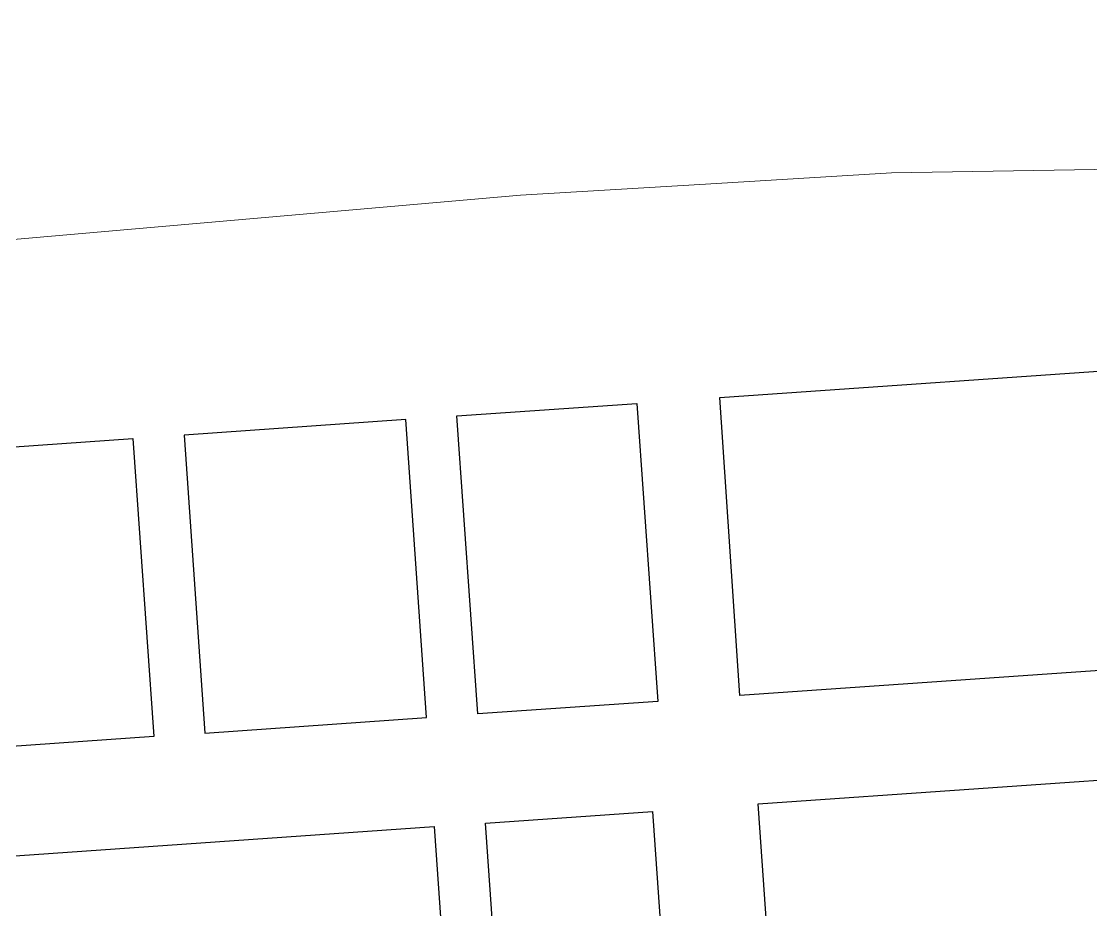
# Model space of a CAD drawing. Header units: millimetres. Extents: x 832508 to 836017, y 816085 to 819654.
# Drawn here: x 834745.7 to 834900, y 818075.2 to 818203.4 of the extents above; entities that cross this region are included whole.
import ezdxf

# ---------------------------------------------------------------- set-up
doc = ezdxf.new("R2010")
doc.units = ezdxf.units.MM
doc.header["$LTSCALE"] = 10
doc.linetypes.add('HIDDEN', pattern=[9.525, 6.35, -3.175])
doc.layers.add('DLN030_1', color=1, linetype='Continuous')
doc.layers.add('DLN_140', color=1, linetype='Continuous', lineweight=5)
doc.layers.add('DW-TITLE', color=7, linetype='Continuous', lineweight=0)
doc.styles.get("Standard").update_dxf_attribs({"font": 'arial.ttf'})
doc.dimstyles.new('ISO-25', dxfattribs={"dimtxt": 2.5, "dimasz": 2.5, "dimexe": 1.25, "dimexo": 0.625, "dimtad": 1, "dimdec": 3, "dimdsep": 46, "dimtxsty": 'Standard', "dimcen": 2.5, "dimadec": 4, "dimazin": 0, "dimtfac": 1, "dimtdec": 3, "dimtmove": 2, "dimatfit": 3, "dimfxl": 0, "dimarcsym": 0})

# ---------------------------------------------------------------- blocks, each defined once
blk = doc.blocks.new('*D29')
at = {"layer": 'Defpoints', "color": 0}
for p in [(834415.7, 817921.93), (834411.59, 817916.81), (834435.92, 817897.31)]:
    blk.add_point(p, dxfattribs=at)
at = {"layer": 'DLN030_1', "color": 0, "linetype": 'Continuous', "lineweight": -2}
for p, q in [((834802.44, 818404.52), (835197.4, 818897.36)), ((834826.77, 818385.02), (835221.72, 818877.86)), ((834440.03, 817902.44), (834415.7, 817921.93))]:
    blk.add_line(p, q, dxfattribs=at)
at = {"layer": 'DLN030_1', "color": 0, "insert": (835796.63, 819620.17), "char_height": 2.5, "attachment_point": 5, "rotation": 321.2916}
blk.add_mtext('30 m', dxfattribs=at)
blk = doc.blocks.new('*D30')
at = {"layer": 'Defpoints', "color": 0}
for p in [(834403.14, 817932), (834399.03, 817926.87), (834411.59, 817916.81)]:
    blk.add_point(p, dxfattribs=at)
at = {"layer": 'DLN030_1', "color": 0, "linetype": 'Continuous', "lineweight": -2}
for p, q in [((834789.88, 818414.59), (835184.84, 818907.42)), ((834802.44, 818404.52), (835197.4, 818897.36)), ((834415.7, 817921.93), (834403.14, 817932))]:
    blk.add_line(p, q, dxfattribs=at)
at = {"layer": 'DLN030_1', "color": 0, "insert": (834410.87, 817928.73), "char_height": 2.5, "attachment_point": 5, "rotation": 321.2916}
blk.add_mtext('AEL TUNNEL', dxfattribs=at)
blk = doc.blocks.new('*D31')
at = {"layer": 'Defpoints', "color": 0}
for p in [(834378.92, 817951.41), (834374.81, 817946.29), (834399.03, 817926.87)]:
    blk.add_point(p, dxfattribs=at)
at = {"layer": 'DLN030_1', "color": 0, "linetype": 'Continuous', "lineweight": -2}
for p, q in [((834765.66, 818434), (835160.61, 818926.84)), ((834789.88, 818414.59), (835184.84, 818907.42)), ((834403.14, 817932), (834378.92, 817951.41))]:
    blk.add_line(p, q, dxfattribs=at)
at = {"layer": 'DLN030_1', "color": 0, "insert": (835759.79, 819649.69), "char_height": 2.5, "attachment_point": 5, "rotation": 321.2916}
blk.add_mtext('30 m', dxfattribs=at)
blk = doc.blocks.new('Key_Plan')
at = {"layer": 'DW-TITLE', "linetype": 'Continuous', "lineweight": 30}
for points in [[(34.1215, -14.2298), (34.297, -16.7408), (30.4945, -17.0066), (30.3252, -14.4952)], [(28.1112, -14.65), (29.6272, -14.544), (29.8027, -17.055), (28.2867, -17.161)], [(27.6803, -14.6801), (25.8128, -14.8107), (25.9883, -17.3216), (27.8558, -17.1911)], [(23.7443, -14.9553), (25.3819, -14.8408), (25.5574, -17.3518), (23.9198, -17.4662)], [(34.3613, -17.6602), (34.7429, -23.1188), (31.031, -23.3783), (30.6494, -17.9196)], [(28.351, -18.0803), (29.7588, -17.9819), (29.8933, -19.9068), (28.4856, -20.0052)], [(23.9841, -18.3856), (27.9201, -18.1104), (28.3298, -23.9713), (24.3938, -24.2465)]]:
    blk.add_lwpolyline(points, close=True, dxfattribs=at)

msp = doc.modelspace()

# ---------------------------------------------------------------- linework, layer by layer
at = {"layer": 'DLN_140', "color": 6, "linetype": 'HIDDEN', "ltscale": 200}
msp.add_lwpolyline([(834940.8834, 818182.68), (834871.0941, 818181.5808), (834844.2695, 818179.9425), (834817.6144, 818178.3426), (834721.7487, 818169.9636)], dxfattribs=at)

# ---------------------------------------------------------------- block references
at = {"xscale": 17.11398530192622, "yscale": 17.11398530192622, "zscale": 17.11398530192622}
msp.add_blockref('Key_Plan', (834327.3597, 818397.2368), dxfattribs=at)

# ---------------------------------------------------------------- dimensions: what is measured, and where the dimension line sits
at = {"layer": 'DLN030_1'}
dim = msp.add_linear_dim(base=(834378.9168, 817951.4122), p1=(834399.0308, 817926.8731), p2=(834374.808, 817946.2851), angle=321.291636, text='30 m', dimstyle='ISO-25', override={"dimscale": 1000, "dimtxt": 0.0025, "dimasz": 0.0015, "dimfxl": 15, "dimarcsym": 2}, dxfattribs=at)
dim.commit()
dim.dimension.update_dxf_attribs({"geometry": '*D31', "text_midpoint": (835759.7945, 819649.6947)})
dim = msp.add_aligned_dim(p1=(834435.9183, 817897.3118), p2=(834411.5932, 817916.8058), distance=-6.5703, text='30 m', dimstyle='ISO-25', override={"dimscale": 1000, "dimtxt": 0.0025, "dimasz": 0.0015, "dimfxl": 15, "dimarcsym": 2}, dxfattribs=at)
dim.commit()
dim.dimension.update_dxf_attribs({"geometry": '*D29', "text_midpoint": (835796.6308, 819620.1744)})
dim = msp.add_linear_dim(base=(834403.1396, 817932.0002), p1=(834411.5932, 817916.8058), p2=(834399.0308, 817926.8731), angle=321.291636, text='AEL TUNNEL', dimstyle='ISO-25', override={"dimscale": 1000, "dimtxt": 0.0025, "dimasz": 0.0015, "dimfxl": 15, "dimarcsym": 2}, dxfattribs=at)
dim.commit()
dim.dimension.update_dxf_attribs({"geometry": '*D30', "text_midpoint": (834410.8653, 817928.7331), "dimtype": 160})

doc.saveas('drawing.dxf')
